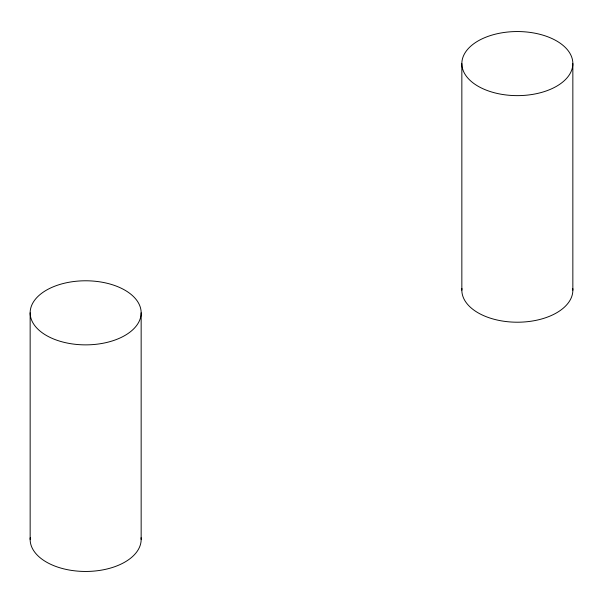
<?xml version="1.0" encoding="UTF-8"?>
<svg xmlns="http://www.w3.org/2000/svg" width="603" height="603" viewBox="0 0 603 603"><rect width="100%" height="100%" fill="white"/><g stroke="black" fill="none" stroke-linecap="round" stroke-linejoin="round"><path stroke-width="0.9" d="M572.85 63.586A55.499 32.042 0 0 1 489.598 91.339A55.499 32.042 0 0 1 489.598 35.841A55.499 32.042 0 0 1 572.85 63.586L572.85 290.171M461.845 63.586L461.845 290.171M141.155 312.829A55.499 32.042 0 0 1 57.903 340.574A55.499 32.042 0 0 1 57.903 285.076A55.499 32.042 0 0 1 141.155 312.829L141.155 539.414M30.15 312.829L30.15 539.414M572.775 288.505A55.499 32.042 0 0 1 517.351 322.213A55.499 32.042 0 0 1 461.921 288.505M141.079 537.74A55.499 32.042 0 0 1 85.649 571.456A55.499 32.042 0 0 1 30.225 537.74"/></g></svg>
